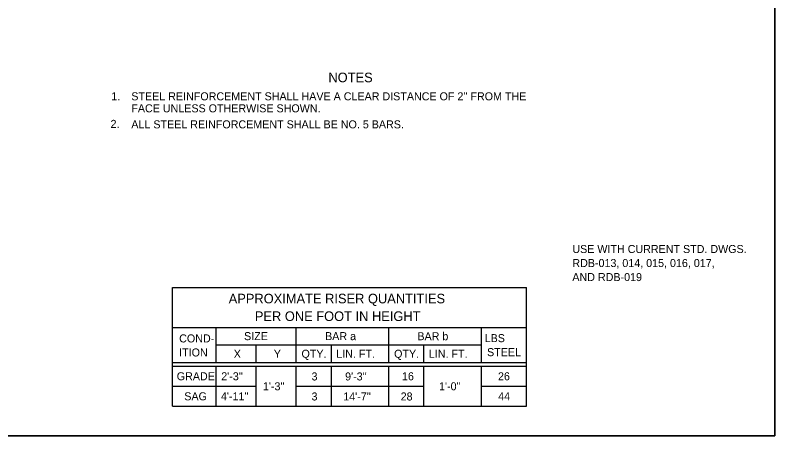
# Model space of a CAD drawing. Extents: x 1007 to 1035.5, y 1000.5 to 1021.5.
# Drawn here: x 1016.53 to 1035.5, y 1000.5 to 1011 of the extents above; entities that cross this region are included whole.
import ezdxf

# ---------------------------------------------------------------- set-up
doc = ezdxf.new("R2010")
doc.units = 0
for name, color, linetype in [('Level 1', 7, 'Continuous'), ('Level 10', 7, 'Continuous'), ('Level 11', 7, 'Continuous')]:
    doc.layers.add(name, color=color, linetype=linetype)

msp = doc.modelspace()

# ---------------------------------------------------------------- linework, layer by layer
at = {"layer": 'Level 1'}
for p, q in [((1020.462, 1004.204), (1029.301, 1004.204)), ((1020.462, 1001.236), (1020.462, 1004.204)), ((1029.301, 1001.236), (1029.301, 1004.204)), ((1020.462, 1003.204), (1029.301, 1003.204)), ((1021.551, 1002.329), (1021.551, 1003.204)), ((1023.551, 1002.329), (1023.551, 1003.204)), ((1025.863, 1002.329), (1025.863, 1003.204)), ((1028.176, 1002.329), (1028.176, 1003.204)), ((1021.551, 1002.767), (1028.176, 1002.767)), ((1022.551, 1002.329), (1022.551, 1002.767)), ((1024.426, 1002.329), (1024.426, 1002.767)), ((1026.738, 1002.329), (1026.738, 1002.767)), ((1020.462, 1002.329), (1029.301, 1002.329)), ((1020.462, 1002.236), (1029.301, 1002.236)), ((1021.551, 1001.236), (1021.551, 1002.236)), ((1022.551, 1001.236), (1022.551, 1002.236)), ((1023.551, 1001.236), (1023.551, 1002.236)), ((1024.426, 1001.236), (1024.426, 1002.236)), ((1025.863, 1001.236), (1025.863, 1002.236)), ((1026.738, 1001.236), (1026.738, 1002.236)), ((1028.176, 1001.236), (1028.176, 1002.236)), ((1020.462, 1001.736), (1022.551, 1001.736)), ((1023.551, 1001.736), (1026.738, 1001.736)), ((1028.176, 1001.736), (1029.301, 1001.736)), ((1020.462, 1001.236), (1029.301, 1001.236))]:
    msp.add_line(p, q, dxfattribs=at)
at = {"layer": 'Level 10'}
for p, q in [((1035.5, 1021.5), (1035.5, 1000.5)), ((1035.5, 1000.5), (1007, 1000.5))]:
    msp.add_line(p, q, dxfattribs=at)
at = {"layer": 'Level 11'}
msp.add_lwpolyline([(1007, 1000.5), (1035.5, 1000.5), (1035.5, 1021.5), (1007, 1021.5)], close=True, dxfattribs=at)

# ---------------------------------------------------------------- texts
at = {"layer": 'Level 1'}
for s, height, p in [('NOTES', 0.24, (1024.352, 1009.326)), ('1.', 0.2, (1018.93, 1008.875)), ("STEEL REINFORCEMENT SHALL HAVE A CLEAR DISTANCE OF 2'' FROM THE", 0.2, (1019.43, 1008.875)), ('FACE UNLESS OTHERWISE SHOWN.', 0.2, (1019.43, 1008.575)), ('2.', 0.2, (1018.912, 1008.187)), ('ALL STEEL REINFORCEMENT SHALL BE NO. 5 BARS.', 0.2, (1019.43, 1008.175)), ('USE WITH CURRENT STD. DWGS.', 0.2, (1030.444, 1005.063)), ('RDB-013, 014, 015, 016, 017,', 0.2, (1030.444, 1004.713)), ('AND RDB-019', 0.2, (1030.444, 1004.363)), ('APPROXIMATE RISER QUANTITIES', 0.24, (1021.862, 1003.806)), ('PER ONE FOOT IN HEIGHT', 0.24, (1022.515, 1003.366)), ('COND-', 0.2, (1020.625, 1002.831)), ('SIZE', 0.2, (1022.246, 1002.888)), ('BAR a', 0.2, (1024.269, 1002.888)), ('BAR b', 0.2, (1026.574, 1002.886)), ('  LBS  ', 0.2, (1028.106, 1002.838)), ('ITION', 0.2, (1020.625, 1002.481)), ('X', 0.2, (1021.988, 1002.448)), ('Y', 0.2, (1022.988, 1002.448)), ('QTY.', 0.2, (1023.68, 1002.448)), ('LIN. FT.', 0.2, (1024.548, 1002.448)), ('QTY.', 0.2, (1025.993, 1002.448)), ('LIN. FT.', 0.2, (1026.861, 1002.448)), ('STEEL', 0.2, (1028.314, 1002.488)), ('GRADE', 0.2, (1020.565, 1001.886)), ("2'-3''", 0.2, (1021.676, 1001.886)), ('3', 0.2, (1023.931, 1001.882)), ("9'-3''", 0.2, (1024.769, 1001.882)), ('16', 0.2, (1026.19, 1001.886)), ('26', 0.2, (1028.587, 1001.886)), ("1'-3''", 0.2, (1022.717, 1001.636)), ("1'-0''", 0.2, (1027.115, 1001.636)), ('SAG', 0.2, (1020.753, 1001.386)), ("4'-11''", 0.2, (1021.668, 1001.386)), ('3', 0.2, (1023.931, 1001.382)), ("14'-7''", 0.2, (1024.723, 1001.382)), ('28', 0.2, (1026.156, 1001.382)), ('44', 0.2, (1028.592, 1001.386))]:
    msp.add_text(s, height=height, dxfattribs=at).set_placement(p)

doc.saveas('drawing.dxf')
